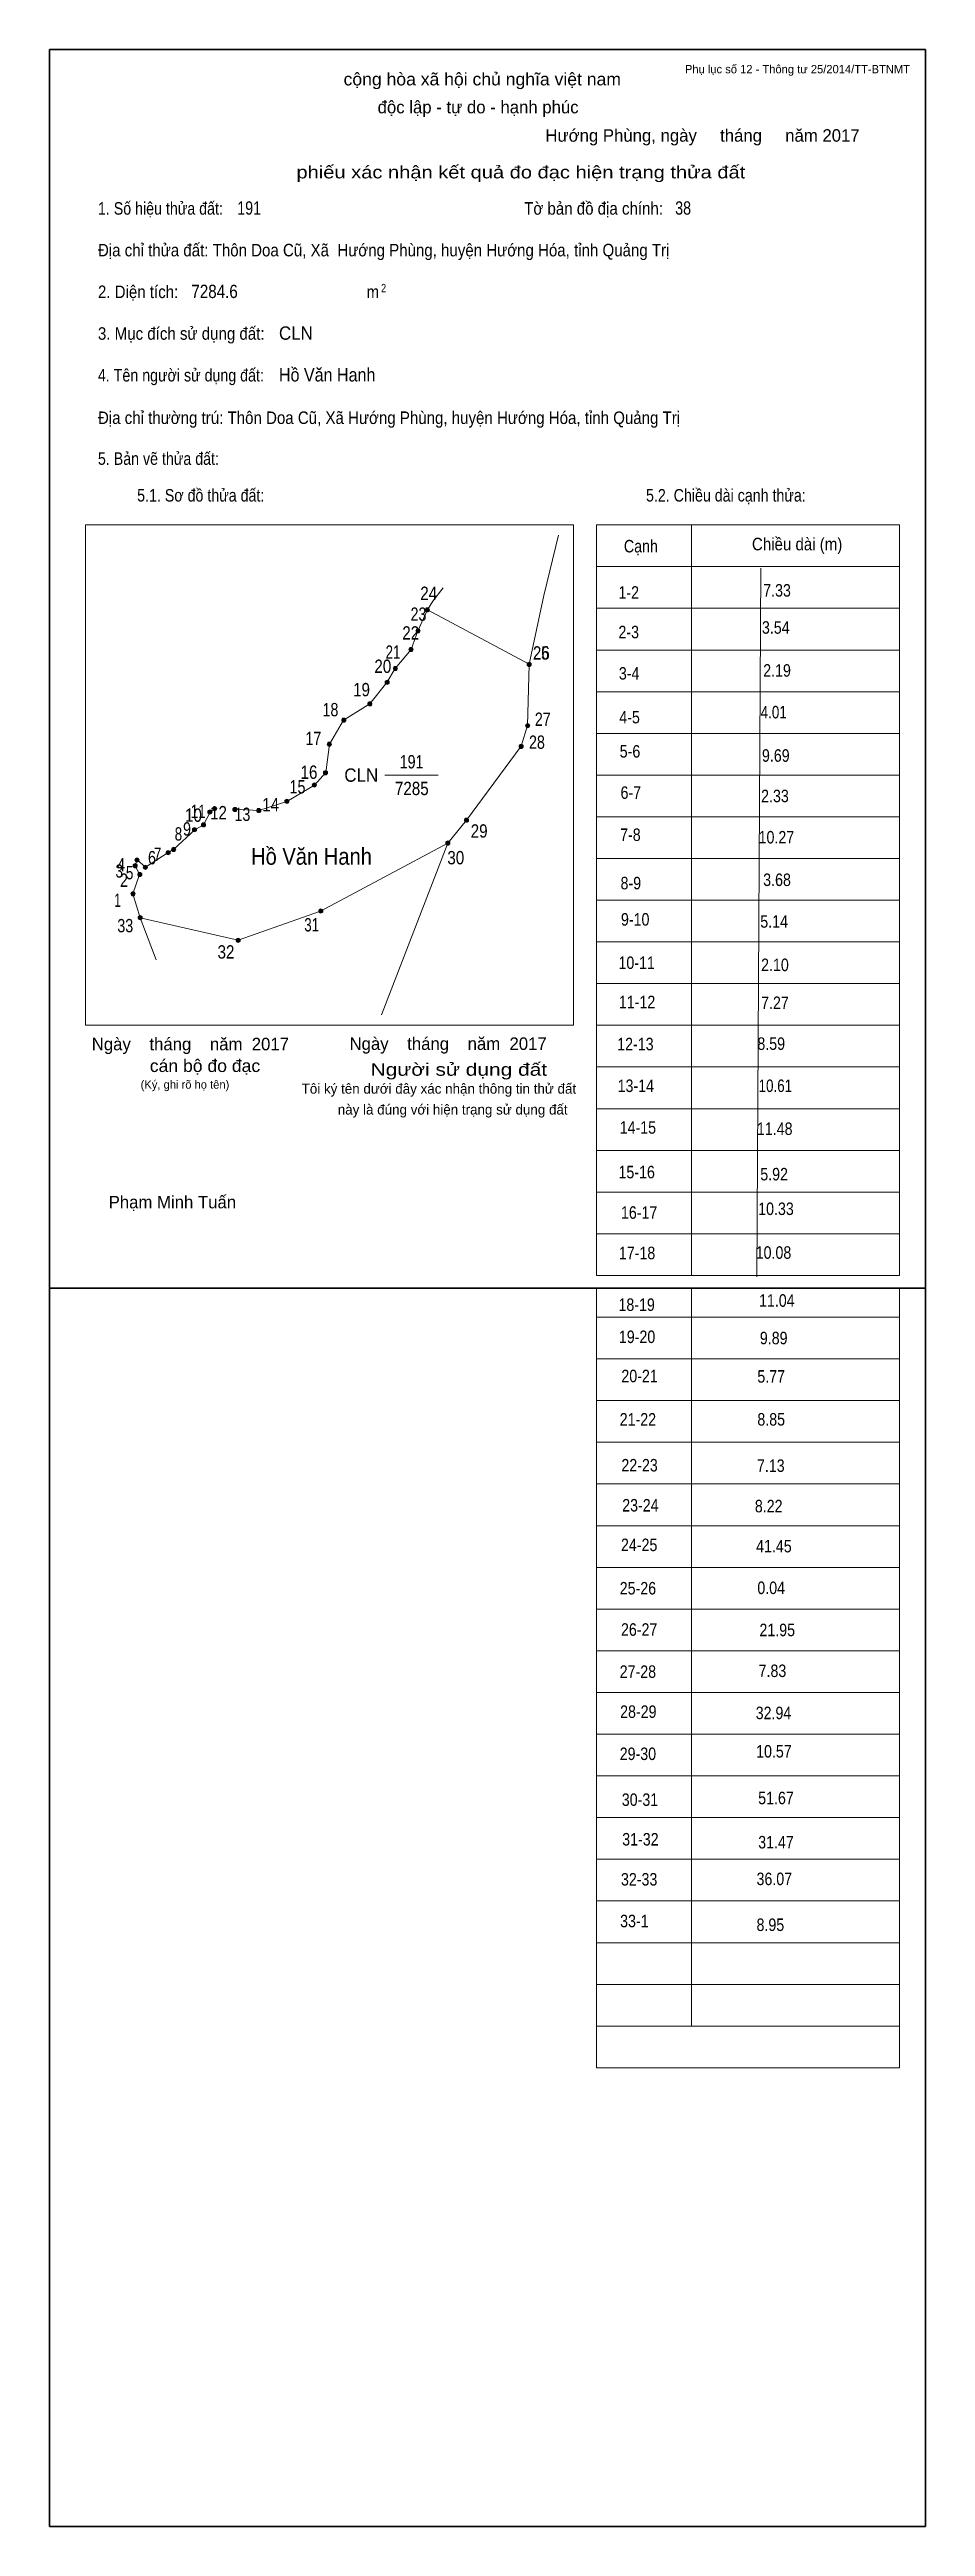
# Model space of a CAD drawing. Header units: centimetres. Extents: x 0 to 21, y -29.7 to 29.7.
import ezdxf
from ezdxf.enums import TextEntityAlignment as Align

# ---------------------------------------------------------------- set-up
doc = ezdxf.new("R2010")
doc.units = ezdxf.units.CM
doc.header["$LTSCALE"] = 0.12
for name, color, linetype in [('2', 7, 'Continuous'), ('30', 7, 'Continuous'), ('34', 7, 'Continuous')]:
    doc.layers.add(name, color=color, linetype=linetype)
for name, color, linetype, lineweight in [('32', 7, 'Continuous', 13), ('33', 7, 'Continuous', 13), ('6', 7, 'Continuous', 13), ('63', 7, 'Continuous', 13)]:
    doc.layers.add(name, color=color, linetype=linetype, lineweight=lineweight)

msp = doc.modelspace()

# ---------------------------------------------------------------- hatches: boundary and pattern name
at = {"layer": '32'}
for points in [[(9.1061, 16.2619, 1), (9.0061, 16.2619, 1)], [(8.8829, 15.7599, 1), (8.7829, 15.7599, 1)], [(8.3408, 14.8561, 1), (8.2408, 14.8561, 1)], [(8.7164, 15.3134, 1), (8.6164, 15.3134, 1)], [(11.5493, 14.9531, 1), (11.4493, 14.9531, 1)], [(11.55, 14.9557, 1), (11.45, 14.9557, 1)], [(8.1443, 14.5246, 1), (8.0443, 14.5246, 1)], [(7.1048, 13.6175, 1), (7.0048, 13.6175, 1)], [(7.7305, 14.0092, 1), (7.6305, 14.0092, 1)], [(6.7572, 13.04, 1), (6.6572, 13.04, 1)], [(11.5132, 13.4865, 1), (11.4132, 13.4865, 1)], [(11.3561, 12.9872, 1), (11.2561, 12.9872, 1)], [(6.3996, 12.0634, 1), (6.2996, 12.0634, 1)], [(6.6663, 12.3555, 1), (6.5663, 12.3555, 1)], [(3.8949, 11.4136, 1), (3.7949, 11.4136, 1)], [(4.0079, 11.4965, 1), (3.9079, 11.4965, 1)], [(4.4932, 11.4751, 1), (4.3932, 11.4751, 1)], [(5.0667, 11.4497, 1), (4.9667, 11.4497, 1)], [(5.7405, 11.671, 1), (5.6405, 11.671, 1)], [(3.5253, 10.9898, 1), (3.4253, 10.9898, 1)], [(3.7425, 11.1055, 1), (3.6425, 11.1055, 1)], [(9.5995, 10.6697, 1), (9.4995, 10.6697, 1)], [(10.0453, 11.2178, 1), (9.9453, 11.2178, 1)], [(2.1035, 10.1262, 1), (2.0035, 10.1262, 1)], [(2.1476, 10.2659, 1), (2.0476, 10.2659, 1)], [(2.3481, 10.0881, 1), (2.2481, 10.0881, 1)], [(2.8922, 10.439, 1), (2.7922, 10.439, 1)], [(3.0266, 10.5179, 1), (2.9266, 10.5179, 1)], [(2.05, 9.4544, 1), (1.95, 9.4544, 1)], [(2.2131, 9.9163, 1), (2.1131, 9.9163, 1)], [(2.2211, 8.8809, 1), (2.1211, 8.8809, 1)], [(6.5533, 9.042, 1), (6.4533, 9.042, 1)], [(4.5707, 8.3388, 1), (4.4707, 8.3388, 1)]]:
    msp.add_hatch(color=256, dxfattribs=at).paths.add_polyline_path(points)

# ---------------------------------------------------------------- linework, layer by layer
for centre in [(9.0561, 16.2619), (8.8329, 15.7599), (8.2908, 14.8561), (8.6664, 15.3134), (11.4993, 14.9531), (11.5, 14.9557), (8.0943, 14.5246), (7.0548, 13.6175), (7.6805, 14.0092), (6.7072, 13.04), (11.4632, 13.4865), (11.3061, 12.9872), (6.3496, 12.0634), (6.6163, 12.3555), (3.8449, 11.4136), (3.9579, 11.4965), (4.4432, 11.4751), (5.0167, 11.4497), (5.6905, 11.671), (3.4753, 10.9898), (3.6925, 11.1055), (9.5495, 10.6697), (9.9953, 11.2178), (2.0535, 10.1262), (2.0976, 10.2659), (2.2981, 10.0881), (2.8422, 10.439), (2.9766, 10.5179), (2, 9.4544), (2.1631, 9.9163), (2.1711, 8.8809), (6.5033, 9.042), (4.5207, 8.3388)]:
    msp.add_circle(centre, 0.05, dxfattribs=at)
at = {"layer": '33'}
msp.add_line((8.04, 12.3), (9.32, 12.3), dxfattribs=at)
at = {"layer": '6'}
for p, q in [((9.06, 16.26), (8.83, 15.76)), ((9.06, 16.26), (11.5, 14.96)), ((7.68, 14.01), (7.05, 13.62)), ((7.05, 13.62), (6.71, 13.04)), ((4.44, 11.48), (5.02, 11.45)), ((2.1, 10.27), (2.05, 10.13)), ((9.55, 10.67), (7.96, 6.55)), ((2.17, 8.88), (2, 9.45)), ((2.56, 7.87), (2.17, 8.88))]:
    msp.add_line(p, q, dxfattribs=at)
for points in [[(11.5, 14.96), (11.85, 16.61), (12.2, 18.05)], [(9.44, 16.79), (9.19, 16.47), (9.06, 16.26)], [(8.29, 14.86), (8.67, 15.31), (8.83, 15.76)], [(8.29, 14.86), (8.09, 14.52), (7.68, 14.01)], [(11.5, 14.96), (11.5, 14.95), (11.46, 13.49), (11.31, 12.99), (10, 11.22), (9.55, 10.67)], [(6.71, 13.04), (6.62, 12.36), (6.35, 12.06)], [(5.02, 11.45), (5.69, 11.67), (6.35, 12.06)], [(2.84, 10.44), (2.98, 10.52), (3.48, 10.99), (3.69, 11.11), (3.85, 11.41), (3.96, 11.5)], [(2, 9.45), (2.16, 9.92), (2.05, 10.13)], [(2.84, 10.44), (2.3, 10.09), (2.1, 10.27)], [(2.17, 8.88), (4.52, 8.34), (6.5, 9.04), (9.55, 10.67)]]:
    msp.add_lwpolyline(points, dxfattribs=at)
at = {"layer": '63'}
for p, q in [((0.86, 18.3), (12.56, 18.3)), ((0.86, 6.3), (0.86, 18.3)), ((12.56, 6.3), (12.56, 18.3)), ((13.11, 18.3), (20.38, 18.3)), ((13.11, 0.3), (13.11, 18.3)), ((15.39, 0.3), (15.39, 18.3)), ((20.38, 0.3), (20.38, 18.3)), ((13.11, 17.3), (20.38, 17.3)), ((17.05, 17.26), (16.96, 0.27)), ((13.11, 16.3), (20.38, 16.3)), ((13.11, 15.3), (20.38, 15.3)), ((13.11, 14.3), (20.38, 14.3)), ((13.11, 13.3), (20.38, 13.3)), ((13.11, 12.3), (20.38, 12.3)), ((13.11, 11.3), (20.38, 11.3)), ((13.11, 10.3), (20.38, 10.3)), ((13.11, 9.3), (20.38, 9.3)), ((13.11, 8.3), (20.38, 8.3)), ((13.11, 7.3), (20.38, 7.3)), ((0.86, 6.3), (12.56, 6.3)), ((13.11, 6.3), (20.38, 6.3)), ((13.11, 5.3), (20.38, 5.3)), ((13.11, 4.3), (20.38, 4.3)), ((13.11, 3.3), (20.38, 3.3)), ((13.11, 2.3), (20.38, 2.3)), ((13.11, 1.3), (20.38, 1.3)), ((13.11, 0.3), (20.38, 0.3)), ((13.11, -18.7), (13.11, 0)), ((15.39, -17.7), (15.39, 0)), ((20.38, -18.7), (20.38, 0)), ((13.11, -0.7), (20.38, -0.7)), ((13.11, -0.7), (20.38, -0.7)), ((13.11, -1.7), (20.38, -1.7)), ((13.11, -2.7), (20.38, -2.7)), ((13.11, -3.7), (20.38, -3.7)), ((13.11, -4.7), (20.38, -4.7)), ((13.11, -5.7), (20.38, -5.7)), ((13.11, -6.7), (20.38, -6.7)), ((13.11, -7.7), (20.38, -7.7)), ((13.11, -8.7), (20.38, -8.7)), ((13.11, -9.7), (20.38, -9.7)), ((13.11, -10.7), (20.38, -10.7)), ((13.11, -11.7), (20.38, -11.7)), ((13.11, -12.7), (20.38, -12.7)), ((13.11, -13.7), (20.38, -13.7)), ((13.11, -14.7), (20.38, -14.7)), ((13.11, -15.7), (20.38, -15.7)), ((13.11, -16.7), (20.38, -16.7)), ((13.11, -17.7), (20.38, -17.7)), ((13.11, -18.7), (20.38, -18.7))]:
    msp.add_line(p, q, dxfattribs=at)
at = {"layer": '63', "lineweight": 35}
for points in [[(0, 0), (0, 29.7), (21, 29.7), (21, 0)], [(0, -29.7), (0, 0), (21, 0), (21, -29.7)]]:
    msp.add_lwpolyline(points, close=True, dxfattribs=at)

# ---------------------------------------------------------------- texts
at = {"layer": '2', "width": 0.9}
msp.add_text('Hồ Văn Hanh', height=0.401, dxfattribs=at).set_placement((6.28, 10.15), align=Align.CENTER)
at = {"layer": '30'}
for s, width, p in [('1-2', 0.85, (13.64, 16.53)), ('7.33', 0.85, (17.11, 16.58)), ('2-3', 0.85, (13.64, 15.58)), ('3.54', 0.85, (17.08, 15.69)), ('3-4', 0.85, (13.65, 14.59)), ('2.19', 0.85, (17.11, 14.66)), ('4-5', 0.85, (13.66, 13.54)), ('4.01', 0.8, (17.05, 13.66)), ('5-6', 0.85, (13.67, 12.72)), ('9.69', 0.85, (17.08, 12.62)), ('6-7', 0.85, (13.69, 11.73)), ('2.33', 0.85, (17.06, 11.65)), ('7-8', 0.85, (13.68, 10.72)), ('10.27', 0.85, (17, 10.66)), ('8-9', 0.85, (13.69, 9.56)), ('3.68', 0.85, (17.11, 9.64)), ('9-10', 0.85, (13.7, 8.69)), ('5.14', 0.85, (17.04, 8.64)), ('10-11', 0.85, (13.64, 7.65)), ('2.10', 0.85, (17.06, 7.6)), ('11-12', 0.85, (13.65, 6.71)), ('7.27', 0.85, (17.06, 6.69)), ('12-13', 0.85, (13.61, 5.7)), ('8.59', 0.85, (16.97, 5.71)), ('13-14', 0.85, (13.62, 4.7)), ('10.61', 0.8, (17, 4.7)), ('14-15', 0.85, (13.67, 3.7)), ('11.48', 0.85, (16.96, 3.67)), ('15-16', 0.85, (13.64, 2.63)), ('5.92', 0.85, (17.04, 2.58)), ('16-17', 0.85, (13.7, 1.66)), ('10.33', 0.85, (16.99, 1.75)), ('17-18', 0.85, (13.65, 0.69)), ('10.08', 0.85, (16.93, 0.7)), ('18-19', 0.85, (13.64, -0.55)), ('11.04', 0.85, (17.01, -0.45)), ('19-20', 0.85, (13.65, -1.32)), ('9.89', 0.85, (17.03, -1.35)), ('20-21', 0.85, (13.71, -2.26)), ('5.77', 0.85, (16.97, -2.27)), ('21-22', 0.85, (13.67, -3.3)), ('8.85', 0.85, (16.97, -3.3)), ('22-23', 0.85, (13.71, -4.4)), ('7.13', 0.85, (16.96, -4.41)), ('23-24', 0.85, (13.73, -5.36)), ('8.22', 0.85, (16.91, -5.38)), ('24-25', 0.85, (13.7, -6.31)), ('41.45', 0.85, (16.94, -6.34)), ('25-26', 0.85, (13.67, -7.35)), ('0.04', 0.85, (16.97, -7.34)), ('26-27', 0.85, (13.7, -8.34)), ('21.95', 0.85, (17.02, -8.35)), ('27-28', 0.85, (13.67, -9.35)), ('7.83', 0.85, (17, -9.33)), ('28-29', 0.85, (13.68, -10.31)), ('32.94', 0.85, (16.93, -10.34)), ('29-30', 0.85, (13.67, -11.32)), ('10.57', 0.85, (16.94, -11.26)), ('30-31', 0.85, (13.72, -12.42)), ('51.67', 0.85, (16.99, -12.38)), ('31-32', 0.85, (13.73, -13.37)), ('31.47', 0.85, (16.99, -13.44)), ('32-33', 0.85, (13.7, -14.33)), ('36.07', 0.85, (16.95, -14.32)), ('33-1', 0.85, (13.68, -15.33)), ('8.95', 0.85, (16.95, -15.42))]:
    msp.add_text(s, height=0.3, dxfattribs=dict(at, width=width)).set_placement(p)
at = {"layer": '32'}
for s, width, p in [('24', 0.85, (9.09, 16.5)), ('23', 0.8, (8.845, 16)), ('22', 0.85, (8.66, 15.55)), ('20', 0.85, (7.99, 14.75)), ('21', 0.75, (8.235, 15.09)), ('26', 0.85, (11.79, 15.07)), ('25', 0.8, (11.785, 15.07)), ('19', 0.85, (7.48, 14.19)), ('18', 0.8, (6.735, 13.71)), ('27', 0.8, (11.825, 13.48)), ('17', 0.8, (6.325, 13.02)), ('28', 0.8, (11.685, 12.93)), ('16', 0.85, (6.22, 12.21)), ('15', 0.8, (5.945, 11.86)), ('10', 0.85, (3.45, 11.18)), ('11', 0.75, (3.565, 11.27)), ('12', 0.85, (4.05, 11.24)), ('13', 0.8, (4.625, 11.2)), ('14', 0.85, (5.3, 11.43)), ('8', 0.75, (3.09, 10.73)), ('9', 0.8, (3.295, 10.85)), ('29', 0.85, (10.3, 10.8)), ('3', 0.75, (1.67, 9.84)), ('4', 0.8, (1.715, 9.99)), ('5', 0.75, (1.92, 9.8)), ('6', 0.8, (2.455, 10.16)), ('7', 0.75, (2.59, 10.24)), ('30', 0.85, (9.74, 10.16)), ('2', 0.8, (1.785, 9.62)), ('1', 0.65, (1.63, 9.14)), ('33', 0.8, (1.815, 8.53)), ('31', 0.75, (6.285, 8.55)), ('32', 0.85, (4.23, 7.9))]:
    msp.add_text(s, height=0.32, dxfattribs=dict(at, width=width)).set_placement(p, align=Align.CENTER)
at = {"layer": '33'}
for s, width, p in [('191', 0.8, (8.68, 12.46)), ('7285', 0.85, (8.685, 11.82))]:
    msp.add_text(s, height=0.32, dxfattribs=dict(at, width=width)).set_placement(p, align=Align.CENTER)
at = {"layer": '33', "width": 0.95}
msp.add_text('CLN', height=0.32, dxfattribs=at).set_placement((7.88, 12.14), align=Align.RIGHT)
at = {"layer": '34'}
for s, width, p in [('191', 0.8, (4.5, 25.74)), ('38', 0.8, (15, 25.74)), ('7284.6', 0.85, (3.4, 23.74)), ('CLN', 0.95, (5.5, 22.74)), ('Hồ Văn Hanh', 0.9, (5.5, 21.74))]:
    msp.add_text(s, height=0.32, dxfattribs=dict(at, width=width)).set_placement(p)
at = {"layer": '63', "width": 1.05}
msp.add_text('cộng hòa xã hội chủ nghĩa việt nam', height=0.3, dxfattribs=at).set_placement((10.375, 28.84), align=Align.CENTER)
at = {"layer": '63'}
for s, height, p in [('Phụ lục số 12 - Thông tư 25/2014/TT-BTNMT', 0.2, (20.63, 29.13)), ('Ngày    tháng    năm  2017', 0.3, (5.74, 5.7)), ('Ngày    tháng    năm  2017', 0.3, (11.92, 5.71)), ('(Ký, ghi rõ họ tên)', 0.2, (4.31, 4.78))]:
    msp.add_text(s, height=height, dxfattribs=at).set_placement(p, align=Align.RIGHT)
for s, height, p in [('độc lập - tự do - hạnh phúc', 0.3, (10.275, 28.17)), ('Hướng Phùng, ngày     tháng     năm 2017', 0.3, (15.655, 27.49)), ('Tôi ký tên dưới đây xác nhận thông tin thử đất', 0.24, (9.335, 4.66)), ('này là đúng với hiện trạng sử dụng đất', 0.24, (9.665, 4.16)), ('Phạm Minh Tuấn', 0.3, (2.945, 1.91))]:
    msp.add_text(s, height=height, dxfattribs=at).set_placement(p, align=Align.CENTER)
for s, width, p in [('phiếu xác nhận kết quả đo đạc hiện trạng thửa đất', 1.2, (16.68, 26.61)), ('cán bộ đo đạc', 1.05, (5.05, 5.18)), ('Người sử dụng đất', 1.25, (11.93, 5.09))]:
    msp.add_text(s, height=0.3, dxfattribs=dict(at, width=width)).set_placement(p, align=Align.RIGHT)
for s, height, width, p in [('1. Số hiệu thửa đất:', 0.3, 0.85, (1.16, 25.74)), ('Tờ bản đồ địa chính:', 0.3, 0.9, (11.38, 25.74)), ('Địa chỉ thửa đất: Thôn Doa Cũ, Xã  Hướng Phùng, huyện Hướng Hóa, tỉnh Quảng Trị', 0.3, 0.9, (1.16, 24.74)), ('2. Diện tích:', 0.3, 0.9, (1.16, 23.74)), ('m', 0.3, 0.9, (7.6, 23.74)), ('2', 0.2, 0.8, (7.95, 23.88)), ('3. Mục đích sử dụng đất:', 0.3, 0.9, (1.16, 22.74)), ('4. Tên người sử dụng đất:', 0.3, 0.85, (1.16, 21.74)), ('Địa chỉ thường trú: Thôn Doa Cũ, Xã Hướng Phùng, huyện Hướng Hóa, tỉnh Quảng Trị', 0.3, 0.9, (1.16, 20.72)), ('5. Bản vẽ thửa đất:', 0.3, 0.85, (1.16, 19.74)), ('5.1. Sơ đồ thửa đất:', 0.3, 0.85, (2.1, 18.86)), ('5.2. Chiều dài cạnh thửa:', 0.3, 0.85, (14.3, 18.86)), ('Cạnh', 0.3, 0.85, (13.77, 17.64)), ('Chiều dài (m)', 0.3, 0.9, (16.84, 17.69))]:
    msp.add_text(s, height=height, dxfattribs=dict(at, width=width)).set_placement(p)

doc.saveas('drawing.dxf')
